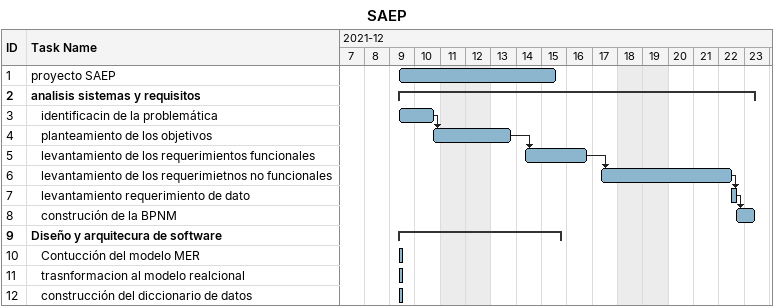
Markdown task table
SAEP

| ID | Level | Task | Start | Finish | Predecessors |
|---|---|---|---|---|---|
| 1 | 1 | proyecto SAEP | 2021-12-09 | 2021-12-15 |  |
| 2 | 1 | **analisis sistemas y requisitos** | 2021-12-09 | 2021-12-23 |  |
| 3 | 2 | identificacin de la problemática | 2021-12-09 | 2021-12-10 |  |
| 4 | 2 | planteamiento de los objetivos | 2021-12-10 | 2021-12-13 | 3 |
| 5 | 2 | levantamiento de los requerimientos funcionales | 2021-12-14 | 2021-12-16 | 4 |
| 6 | 2 | levantamiento de los requerimietnos no funcionales | 2021-12-17 | 2021-12-22 | 5 |
| 7 | 2 | levantamiento requerimiento de dato | 2021-12-22 | 2021-12-22 | 6 |
| 8 | 2 | construción de la BPNM | 2021-12-22 | 2021-12-23 | 7 |
| 9 | 1 | **Diseño y arquitecura de software** | 2021-12-09 | 2021-12-15 |  |
| 10 | 2 | Contucción del modelo MER | 2021-12-09 | 2021-12-09 |  |
| 11 | 2 | trasnformacion al modelo realcional | 2021-12-09 | 2021-12-09 |  |
| 12 | 2 | construcción del diccionario de datos | 2021-12-09 | 2021-12-09 |  |
